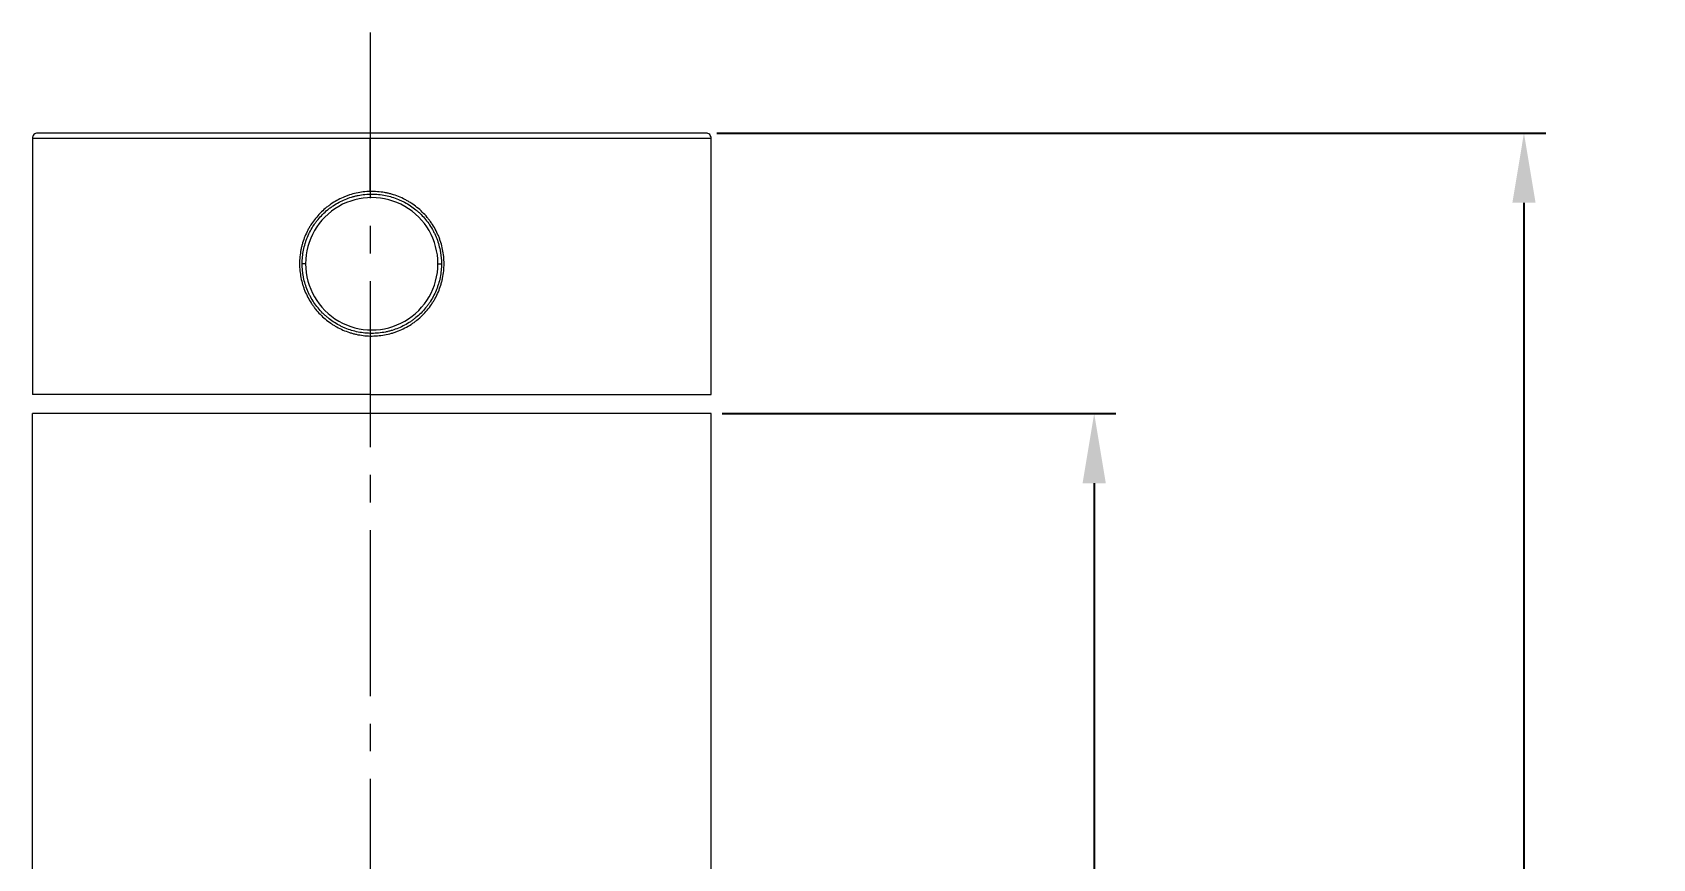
# Model space of a CAD drawing. Header units: millimetres. Extents: x 12315 to 13087, y 1034 to 1580.
# Drawn here: x 12511.3 to 12604.4, y 1337.8 to 1385.2 of the extents above; entities that cross this region are included whole.
import ezdxf

# ---------------------------------------------------------------- set-up
doc = ezdxf.new("R2010")
doc.units = ezdxf.units.MM
doc.linetypes.add('CENTER2', pattern=[28.575, 19.05, -3.175, 3.175, -3.175])
doc.linetypes.add('CENTERX2', pattern=[101.6, 63.5, -12.7, 12.7, -12.7])
doc.layers.add('CENTER', color=1, linetype='CENTERX2', lineweight=15)
doc.layers.add('DIM_', color=5, linetype='Continuous', lineweight=9)
doc.styles.get("Standard").update_dxf_attribs({"font": 'arial.ttf'})
doc.dimstyles.new('사본(2) STANDARD', dxfattribs={"dimscale": 0, "dimtxt": 4, "dimasz": 4, "dimexe": 1.25, "dimexo": 0.625, "dimgap": 1.5, "dimtad": 3, "dimtih": 1, "dimtoh": 1, "dimdec": 1, "dimzin": 9, "dimdsep": 46, "dimtxsty": 'Standard', "dimcen": 2.5, "dimclrd": 5, "dimclre": 5, "dimclrt": 5, "dimadec": 0, "dimazin": 0, "dimtfac": 1, "dimtdec": 1, "dimtmove": 0, "dimatfit": 3, "dimfxl": 1.25, "dimtfill": 1, "dimtolj": 1, "dimtzin": 0, "dimarcsym": 0})

# ---------------------------------------------------------------- blocks, each defined once
blk = doc.blocks.new('*D0')
at = {"layer": 'Defpoints', "color": 0, "transparency": 16777216}
for p in [(12550.003, 1379.418), (12596.998, 1379.418), (12554.303, 1218.32)]:
    blk.add_point(p, dxfattribs=at)
at = {"layer": 'DIM_', "color": 5, "lineweight": -2, "transparency": 16777216}
for p, q in [((12550.628, 1379.418), (12598.248, 1379.418)), ((12596.998, 1375.418), (12596.998, 1302.412)), ((12596.998, 1222.32), (12596.998, 1295.327)), ((12554.928, 1218.32), (12598.248, 1218.32))]:
    blk.add_line(p, q, dxfattribs=at)
at = {"layer": 'DIM_', "color": 5, "transparency": 16777216}
for points in [[(12596.332, 1375.418), (12597.665, 1375.418), (12596.998, 1379.418)], [(12596.332, 1222.32), (12597.665, 1222.32), (12596.998, 1218.32)]]:
    blk.add_solid(points, dxfattribs=at)
at = {"layer": 'DIM_', "color": 5, "transparency": 16777216, "insert": (12596.998, 1298.869), "char_height": 4, "attachment_point": 5, "bg_fill": 3, "box_fill_scale": 1.1, "bg_fill_color": 256, "bg_fill_true_color": 13158600, "bg_fill_transparency": 0}
blk.add_mtext('\\A1;161.1', dxfattribs=at)
blk = doc.blocks.new('*D6')
at = {"layer": 'Defpoints', "color": 0, "transparency": 16777216}
for p in [(12550.303, 1363.32), (12572.307, 1363.32), (12554.303, 1218.32)]:
    blk.add_point(p, dxfattribs=at)
at = {"layer": 'DIM_', "color": 5, "lineweight": -2, "transparency": 16777216}
for p, q in [((12550.928, 1363.32), (12573.557, 1363.32)), ((12572.307, 1359.32), (12572.307, 1294.363)), ((12572.307, 1222.32), (12572.307, 1287.278)), ((12554.928, 1218.32), (12573.557, 1218.32))]:
    blk.add_line(p, q, dxfattribs=at)
at = {"layer": 'DIM_', "color": 5, "transparency": 16777216}
for points in [[(12571.641, 1359.32), (12572.974, 1359.32), (12572.307, 1363.32)], [(12571.641, 1222.32), (12572.974, 1222.32), (12572.307, 1218.32)]]:
    blk.add_solid(points, dxfattribs=at)
at = {"layer": 'DIM_', "color": 5, "transparency": 16777216, "insert": (12572.307, 1290.82), "char_height": 4, "attachment_point": 5, "bg_fill": 3, "box_fill_scale": 1.1, "bg_fill_color": 256, "bg_fill_true_color": 13158600, "bg_fill_transparency": 0}
blk.add_mtext('\\A1;145', dxfattribs=at)

msp = doc.modelspace()

# ---------------------------------------------------------------- linework, layer by layer
at = {"linetype": 'Continuous', "lineweight": 18}
for p, q in [((12511.303, 1379.118), (12511.303, 1364.418)), ((12550.003, 1379.418), (12511.603, 1379.418)), ((12550.303, 1364.418), (12550.303, 1379.118)), ((12530.711, 1364.418), (12511.303, 1364.418)), ((12530.711, 1364.418), (12550.303, 1364.418)), ((12511.303, 1224.32), (12511.303, 1363.32)), ((12550.303, 1363.32), (12511.303, 1363.32)), ((12550.303, 1224.32), (12550.303, 1363.32))]:
    msp.add_line(p, q, dxfattribs=at)
at = {"linetype": 'Continuous', "lineweight": 13}
for p, q in [((12530.71, 1379.118), (12511.303, 1379.118)), ((12530.71, 1376.067), (12530.71, 1379.118)), ((12550.303, 1379.118), (12530.71, 1379.118)), ((12530.71, 1367.769), (12530.71, 1364.418))]:
    msp.add_line(p, q, dxfattribs=at)
at = {"linetype": 'Continuous', "lineweight": 18}
for centre, start, end in [((12511.603, 1379.118), 89.9793, 180), ((12550.003, 1379.118), 0, 90.0207)]:
    msp.add_arc(centre, 0.3, start, end, dxfattribs=at)
for centre, major_axis, start_param, end_param in [((12530.803, 1371.919), (0, 3.8), 4.712344, 7.854025), ((12530.803, 1371.918), (0, -3.8), 4.712343, 7.854026)]:
    msp.add_ellipse(centre, major_axis=major_axis, ratio=1, start_param=start_param, end_param=end_param, dxfattribs=at)
for points, knots in [([(12530.71, 1376.067), (12530.575, 1376.064), (12530.441, 1376.055), (12530.175, 1376.023), (12529.912, 1375.978), (12529.654, 1375.908), (12529.494, 1375.857), (12529.462, 1375.846), (12529.399, 1375.824), (12529.367, 1375.812), (12529.272, 1375.776), (12529.21, 1375.751), (12529.025, 1375.671), (12528.786, 1375.553), (12528.56, 1375.413), (12528.395, 1375.299), (12528.314, 1375.24), (12528.235, 1375.178), (12528.182, 1375.136), (12528.156, 1375.115), (12528.028, 1375.007), (12527.93, 1374.916), (12527.744, 1374.726), (12527.567, 1374.527), (12527.41, 1374.312), (12527.318, 1374.172), (12527.3, 1374.144), (12527.264, 1374.087), (12527.247, 1374.058), (12527.196, 1373.971), (12527.163, 1373.912), (12527.069, 1373.735), (12526.957, 1373.493), (12526.868, 1373.242), (12526.81, 1373.05), (12526.783, 1372.953), (12526.76, 1372.855), (12526.745, 1372.789), (12526.738, 1372.756), (12526.706, 1372.59), (12526.666, 1372.323), (12526.653, 1372.054), (12526.653, 1371.918)], [0, 0, 0, 0, 0.0625, 0.0625, 0.125, 0.1875, 0.1875, 0.203125, 0.203125, 0.21875, 0.21875, 0.25, 0.25, 0.3125, 0.375, 0.375, 0.40625, 0.421875, 0.421875, 0.4375, 0.4375, 0.5, 0.5, 0.5625, 0.625, 0.625, 0.640625, 0.640625, 0.65625, 0.65625, 0.6875, 0.6875, 0.75, 0.8125, 0.8125, 0.84375, 0.859375, 0.859375, 0.875, 0.875, 0.9375, 1, 1, 1, 1]), ([(12526.803, 1371.918), (12526.803, 1372.05), (12526.81, 1372.182), (12526.835, 1372.442), (12526.855, 1372.571), (12526.906, 1372.828), (12526.937, 1372.955), (12526.995, 1373.144), (12527.016, 1373.207), (12527.06, 1373.33), (12527.084, 1373.391), (12527.159, 1373.572), (12527.27, 1373.808), (12527.404, 1374.032), (12527.495, 1374.168), (12527.514, 1374.195), (12527.552, 1374.249), (12527.571, 1374.276), (12527.63, 1374.355), (12527.671, 1374.407), (12527.796, 1374.559), (12527.971, 1374.752), (12528.164, 1374.927), (12528.315, 1375.051), (12528.393, 1375.112), (12528.473, 1375.17), (12528.527, 1375.208), (12528.554, 1375.226), (12528.691, 1375.318), (12528.803, 1375.385), (12529.034, 1375.508), (12529.269, 1375.619), (12529.515, 1375.708), (12529.672, 1375.755), (12529.704, 1375.764), (12529.767, 1375.782), (12529.799, 1375.791), (12529.895, 1375.815), (12529.959, 1375.829), (12530.152, 1375.867), (12530.41, 1375.905), (12530.67, 1375.918), (12530.866, 1375.918), (12530.932, 1375.917), (12531.063, 1375.91), (12531.129, 1375.906), (12531.326, 1375.886), (12531.455, 1375.867), (12531.711, 1375.816), (12531.837, 1375.785), (12532.087, 1375.709), (12532.21, 1375.665), (12532.362, 1375.602), (12532.392, 1375.589), (12532.453, 1375.563), (12532.542, 1375.521), (12532.63, 1375.477), (12532.803, 1375.385), (12533.027, 1375.251), (12533.236, 1375.096), (12533.388, 1374.971), (12533.438, 1374.928), (12533.511, 1374.862), (12533.536, 1374.84), (12533.583, 1374.794), (12533.701, 1374.679), (12533.899, 1374.462), (12534.054, 1374.253), (12534.199, 1374.036), (12534.267, 1373.923), (12534.345, 1373.778), (12534.36, 1373.749), (12534.389, 1373.69), (12534.433, 1373.601), (12534.473, 1373.512), (12534.548, 1373.331), (12534.636, 1373.085), (12534.699, 1372.832), (12534.738, 1372.64), (12534.749, 1372.575), (12534.769, 1372.444), (12534.777, 1372.379), (12534.797, 1372.182), (12534.803, 1372.05), (12534.803, 1371.918)], [0, 0, 0, 0, 0.03125, 0.03125, 0.0625, 0.0625, 0.09375, 0.09375, 0.109375, 0.109375, 0.125, 0.125, 0.15625, 0.1875, 0.1875, 0.195313, 0.195313, 0.203125, 0.203125, 0.21875, 0.21875, 0.25, 0.28125, 0.28125, 0.296875, 0.304688, 0.304688, 0.3125, 0.3125, 0.34375, 0.34375, 0.375, 0.40625, 0.40625, 0.414063, 0.414063, 0.421875, 0.421875, 0.4375, 0.4375, 0.46875, 0.5, 0.5, 0.515625, 0.515625, 0.53125, 0.53125, 0.5625, 0.5625, 0.59375, 0.59375, 0.625, 0.625, 0.632813, 0.632813, 0.640625, 0.65625, 0.65625, 0.6875, 0.71875, 0.71875, 0.734375, 0.734375, 0.742188, 0.742188, 0.75, 0.78125, 0.8125, 0.8125, 0.84375, 0.84375, 0.851563, 0.851563, 0.859375, 0.875, 0.875, 0.90625, 0.9375, 0.9375, 0.953125, 0.953125, 0.96875, 0.96875, 1, 1, 1, 1]), ([(12534.953, 1371.918), (12534.953, 1372.058), (12534.946, 1372.196), (12534.919, 1372.47), (12534.878, 1372.741), (12534.81, 1373.008), (12534.759, 1373.174), (12534.748, 1373.207), (12534.726, 1373.272), (12534.715, 1373.305), (12534.679, 1373.403), (12534.654, 1373.467), (12534.574, 1373.658), (12534.454, 1373.905), (12534.312, 1374.139), (12534.196, 1374.309), (12534.156, 1374.365), (12534.093, 1374.448), (12534.072, 1374.475), (12534.029, 1374.529), (12533.92, 1374.663), (12533.71, 1374.889), (12533.506, 1375.071), (12533.292, 1375.242), (12533.181, 1375.323), (12533.035, 1375.417), (12533.006, 1375.436), (12532.947, 1375.472), (12532.858, 1375.525), (12532.768, 1375.574), (12532.585, 1375.669), (12532.336, 1375.782), (12532.076, 1375.871), (12531.876, 1375.928), (12531.809, 1375.945), (12531.674, 1375.977), (12531.606, 1375.991), (12531.401, 1376.027), (12531.127, 1376.063), (12530.85, 1376.07), (12530.71, 1376.067)], [0, 0, 0, 0, 0.0625, 0.0625, 0.125, 0.1875, 0.1875, 0.203125, 0.203125, 0.21875, 0.21875, 0.25, 0.25, 0.3125, 0.375, 0.375, 0.40625, 0.40625, 0.421875, 0.421875, 0.4375, 0.5, 0.5625, 0.5625, 0.625, 0.625, 0.640625, 0.640625, 0.65625, 0.6875, 0.6875, 0.75, 0.8125, 0.8125, 0.84375, 0.84375, 0.875, 0.875, 0.9375, 1, 1, 1, 1]), ([(12526.653, 1371.918), (12526.653, 1371.783), (12526.66, 1371.649), (12526.686, 1371.382), (12526.724, 1371.118), (12526.788, 1370.858), (12526.837, 1370.697), (12526.847, 1370.665), (12526.867, 1370.601), (12526.878, 1370.569), (12526.912, 1370.474), (12526.936, 1370.411), (12527.012, 1370.225), (12527.125, 1369.983), (12527.26, 1369.754), (12527.37, 1369.586), (12527.426, 1369.504), (12527.487, 1369.423), (12527.528, 1369.37), (12527.548, 1369.343), (12527.654, 1369.212), (12527.742, 1369.113), (12527.928, 1368.922), (12528.123, 1368.742), (12528.335, 1368.58), (12528.472, 1368.484), (12528.5, 1368.466), (12528.557, 1368.429), (12528.585, 1368.411), (12528.671, 1368.357), (12528.729, 1368.323), (12528.904, 1368.226), (12529.143, 1368.108), (12529.392, 1368.013), (12529.583, 1367.951), (12529.679, 1367.923), (12529.777, 1367.897), (12529.842, 1367.881), (12529.875, 1367.873), (12530.04, 1367.837), (12530.306, 1367.792), (12530.575, 1367.772), (12530.71, 1367.769)], [0, 0, 0, 0, 0.0625, 0.0625, 0.125, 0.1875, 0.1875, 0.203125, 0.203125, 0.21875, 0.21875, 0.25, 0.25, 0.3125, 0.375, 0.375, 0.40625, 0.421875, 0.421875, 0.4375, 0.4375, 0.5, 0.5, 0.5625, 0.625, 0.625, 0.640625, 0.640625, 0.65625, 0.65625, 0.6875, 0.6875, 0.75, 0.8125, 0.8125, 0.84375, 0.859375, 0.859375, 0.875, 0.875, 0.9375, 1, 1, 1, 1]), ([(12534.803, 1371.918), (12534.803, 1371.786), (12534.797, 1371.655), (12534.771, 1371.395), (12534.752, 1371.266), (12534.701, 1371.009), (12534.669, 1370.882), (12534.611, 1370.692), (12534.59, 1370.63), (12534.546, 1370.506), (12534.523, 1370.445), (12534.447, 1370.264), (12534.336, 1370.029), (12534.202, 1369.805), (12534.111, 1369.669), (12534.092, 1369.642), (12534.054, 1369.588), (12534.035, 1369.561), (12533.976, 1369.482), (12533.935, 1369.43), (12533.811, 1369.278), (12533.635, 1369.085), (12533.442, 1368.91), (12533.291, 1368.785), (12533.213, 1368.725), (12533.133, 1368.667), (12533.079, 1368.629), (12533.052, 1368.61), (12532.915, 1368.519), (12532.803, 1368.452), (12532.573, 1368.329), (12532.337, 1368.217), (12532.091, 1368.129), (12531.934, 1368.081), (12531.902, 1368.072), (12531.839, 1368.055), (12531.807, 1368.046), (12531.711, 1368.022), (12531.647, 1368.008), (12531.454, 1367.97), (12531.196, 1367.931), (12530.936, 1367.918), (12530.74, 1367.918), (12530.674, 1367.92), (12530.543, 1367.926), (12530.477, 1367.931), (12530.281, 1367.95), (12530.151, 1367.97), (12529.895, 1368.021), (12529.769, 1368.052), (12529.52, 1368.128), (12529.396, 1368.172), (12529.244, 1368.234), (12529.214, 1368.247), (12529.154, 1368.274), (12529.064, 1368.315), (12528.976, 1368.359), (12528.803, 1368.452), (12528.579, 1368.586), (12528.37, 1368.741), (12528.218, 1368.865), (12528.168, 1368.908), (12528.095, 1368.975), (12528.07, 1368.997), (12528.023, 1369.042), (12527.905, 1369.157), (12527.707, 1369.375), (12527.552, 1369.584), (12527.407, 1369.801), (12527.339, 1369.913), (12527.262, 1370.059), (12527.246, 1370.088), (12527.217, 1370.147), (12527.173, 1370.235), (12527.134, 1370.325), (12527.058, 1370.506), (12526.97, 1370.751), (12526.907, 1371.004), (12526.868, 1371.197), (12526.857, 1371.262), (12526.837, 1371.392), (12526.829, 1371.458), (12526.81, 1371.655), (12526.803, 1371.786), (12526.803, 1371.918)], [0, 0, 0, 0, 0.03125, 0.03125, 0.0625, 0.0625, 0.09375, 0.09375, 0.109375, 0.109375, 0.125, 0.125, 0.15625, 0.1875, 0.1875, 0.195313, 0.195313, 0.203125, 0.203125, 0.21875, 0.21875, 0.25, 0.28125, 0.28125, 0.296875, 0.304688, 0.304688, 0.3125, 0.3125, 0.34375, 0.34375, 0.375, 0.40625, 0.40625, 0.414063, 0.414063, 0.421875, 0.421875, 0.4375, 0.4375, 0.46875, 0.5, 0.5, 0.515625, 0.515625, 0.53125, 0.53125, 0.5625, 0.5625, 0.59375, 0.59375, 0.625, 0.625, 0.632812, 0.632812, 0.640625, 0.65625, 0.65625, 0.6875, 0.71875, 0.71875, 0.734375, 0.734375, 0.742187, 0.742187, 0.75, 0.78125, 0.8125, 0.8125, 0.84375, 0.84375, 0.851562, 0.851562, 0.859375, 0.875, 0.875, 0.90625, 0.9375, 0.9375, 0.953125, 0.953125, 0.96875, 0.96875, 1, 1, 1, 1]), ([(12530.71, 1367.769), (12530.85, 1367.766), (12530.988, 1367.77), (12531.263, 1367.792), (12531.535, 1367.827), (12531.803, 1367.888), (12531.97, 1367.936), (12532.003, 1367.946), (12532.069, 1367.966), (12532.103, 1367.977), (12532.201, 1368.01), (12532.266, 1368.034), (12532.458, 1368.11), (12532.708, 1368.224), (12532.945, 1368.361), (12533.118, 1368.473), (12533.175, 1368.512), (12533.259, 1368.573), (12533.287, 1368.593), (12533.342, 1368.635), (12533.478, 1368.742), (12533.709, 1368.946), (12533.895, 1369.147), (12534.071, 1369.356), (12534.154, 1369.466), (12534.251, 1369.609), (12534.271, 1369.638), (12534.308, 1369.696), (12534.363, 1369.784), (12534.415, 1369.873), (12534.513, 1370.054), (12534.632, 1370.3), (12534.726, 1370.558), (12534.777, 1370.723), (12534.787, 1370.756), (12534.806, 1370.823), (12534.815, 1370.857), (12534.841, 1370.958), (12534.856, 1371.025), (12534.898, 1371.229), (12534.939, 1371.502), (12534.953, 1371.779), (12534.953, 1371.918)], [0, 0, 0, 0, 0.0625, 0.0625, 0.125, 0.1875, 0.1875, 0.203125, 0.203125, 0.21875, 0.21875, 0.25, 0.25, 0.3125, 0.375, 0.375, 0.40625, 0.40625, 0.421875, 0.421875, 0.4375, 0.5, 0.5625, 0.5625, 0.625, 0.625, 0.640625, 0.640625, 0.65625, 0.6875, 0.6875, 0.75, 0.8125, 0.8125, 0.828125, 0.828125, 0.84375, 0.84375, 0.875, 0.875, 0.9375, 1, 1, 1, 1])]:
    msp.add_open_spline(points, degree=3, knots=knots, dxfattribs=at)
for points in [[(12527.003, 1371.918), (12526.936, 1371.918), (12526.87, 1371.918), (12526.803, 1371.918)], [(12534.603, 1371.918), (12534.67, 1371.918), (12534.736, 1371.918), (12534.803, 1371.918)]]:
    msp.add_open_spline(points, degree=3, dxfattribs=at)
at = {"layer": 'CENTER', "color": 1, "linetype": 'CENTER2', "ltscale": 0.5}
msp.add_line((12530.71, 1385.199), (12530.71, 1147.288), dxfattribs=at)

# ---------------------------------------------------------------- next in the draw order: dimensions: what is measured, and where the dimension line sits
at = {"layer": 'DIM_'}
dim = msp.add_linear_dim(base=(12596.998, 1379.418), p1=(12554.303, 1218.32), p2=(12550.003, 1379.418), angle=90, dimstyle='사본(2) STANDARD', override={"dimscale": 1, "dimtad": 0}, dxfattribs=at)
dim.commit()
dim.dimension.update_dxf_attribs({"geometry": '*D0', "text_midpoint": (12596.998, 1298.869)})

# ---------------------------------------------------------------- next in the draw order: dimensions: what is measured, and where the dimension line sits
dim = msp.add_linear_dim(base=(12572.307, 1363.32), p1=(12554.303, 1218.32), p2=(12550.303, 1363.32), angle=90, dimstyle='사본(2) STANDARD', override={"dimscale": 1, "dimtad": 0}, dxfattribs=at)
dim.commit()
dim.dimension.update_dxf_attribs({"geometry": '*D6', "text_midpoint": (12572.307, 1290.82)})

doc.saveas('drawing.dxf')
